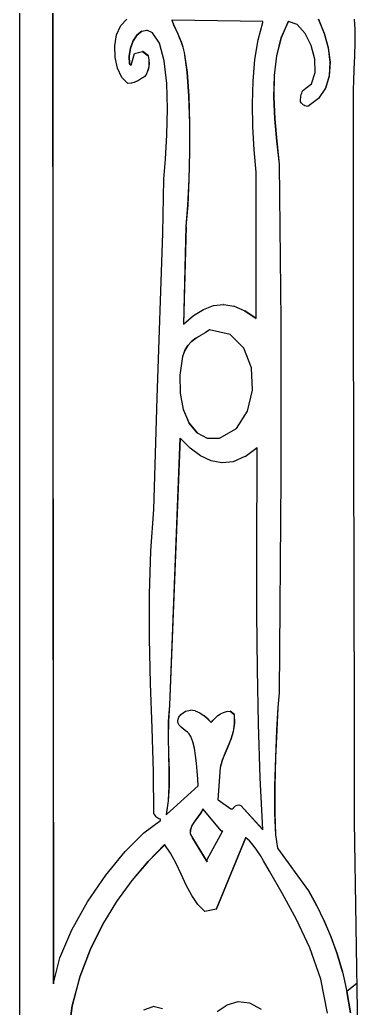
# Model space of a CAD drawing. Header units: inches. Extents: x -2812 to 9774, y -15726 to -746.
# Drawn here: x 3742.76 to 3748.88, y -9109.97 to -9092.16 of the extents above; entities that cross this region are included whole.
import ezdxf

# ---------------------------------------------------------------- set-up
doc = ezdxf.new("R2010")
doc.units = ezdxf.units.IN
doc.header["$LTSCALE"] = 17
doc.header["$MEASUREMENT"] = 0
doc.layers.add('OUTLINE', color=1, linetype='Continuous', lineweight=25)

msp = doc.modelspace()

# ---------------------------------------------------------------- linework, layer by layer
for p, q in [((3742.755, -9117.163), (3742.755, -9083.338)), ((3743.344, -9084.178), (3743.352, -9097.878)), ((3743.355, -9097.878), (3743.347, -9084.178)), ((3744.571, -9092.269), (3744.684, -9092.152)), ((3745.494, -9092.173), (3745.524, -9092.253)), ((3745.497, -9092.173), (3745.494, -9092.173)), ((3745.527, -9092.253), (3745.497, -9092.173)), ((3747.129, -9092.193), (3745.497, -9092.173)), ((3747.043, -9092.527), (3747.129, -9092.214)), ((3747.129, -9092.214), (3747.129, -9092.193)), ((3747.585, -9092.193), (3747.456, -9092.487)), ((3747.459, -9092.487), (3747.588, -9092.194)), ((3747.588, -9092.194), (3747.585, -9092.193)), ((3747.747, -9092.252), (3747.588, -9092.194)), ((3748.13, -9092.152), (3748.233, -9092.409)), ((3748.236, -9092.409), (3748.133, -9092.152)), ((3748.789, -9092.336), (3748.776, -9092.155)), ((3744.498, -9092.437), (3744.571, -9092.269)), ((3744.949, -9092.368), (3744.865, -9092.436)), ((3744.868, -9092.436), (3744.952, -9092.368)), ((3744.952, -9092.368), (3744.949, -9092.368)), ((3744.952, -9092.368), (3745.043, -9092.353)), ((3745.141, -9092.401), (3745.043, -9092.353)), ((3745.271, -9092.586), (3745.141, -9092.401)), ((3745.524, -9092.253), (3745.558, -9092.331)), ((3745.527, -9092.253), (3745.524, -9092.253)), ((3745.561, -9092.331), (3745.527, -9092.253)), ((3745.558, -9092.331), (3745.594, -9092.408)), ((3745.561, -9092.331), (3745.558, -9092.331)), ((3745.597, -9092.408), (3745.561, -9092.331)), ((3745.594, -9092.408), (3745.629, -9092.487)), ((3745.597, -9092.408), (3745.594, -9092.408)), ((3745.632, -9092.487), (3745.597, -9092.408)), ((3747.89, -9092.409), (3747.747, -9092.252)), ((3748, -9092.629), (3747.89, -9092.409)), ((3748.236, -9092.409), (3748.233, -9092.409)), ((3748.233, -9092.409), (3748.305, -9092.672)), ((3748.308, -9092.672), (3748.236, -9092.409)), ((3748.79, -9092.565), (3748.789, -9092.336)), ((3744.465, -9092.634), (3744.498, -9092.437)), ((3744.795, -9092.541), (3744.746, -9092.673)), ((3744.748, -9092.673), (3744.798, -9092.541)), ((3744.865, -9092.436), (3744.795, -9092.541)), ((3744.798, -9092.541), (3744.795, -9092.541)), ((3744.798, -9092.541), (3744.868, -9092.436)), ((3744.868, -9092.436), (3744.865, -9092.436)), ((3745.354, -9092.903), (3745.271, -9092.586)), ((3745.629, -9092.487), (3745.662, -9092.57)), ((3745.632, -9092.487), (3745.629, -9092.487)), ((3745.665, -9092.57), (3745.632, -9092.487)), ((3745.662, -9092.57), (3745.692, -9092.658)), ((3745.665, -9092.57), (3745.662, -9092.57)), ((3745.695, -9092.658), (3745.665, -9092.57)), ((3746.986, -9092.883), (3747.043, -9092.527)), ((3747.456, -9092.487), (3747.375, -9092.815)), ((3747.378, -9092.815), (3747.459, -9092.487)), ((3747.459, -9092.487), (3747.456, -9092.487)), ((3748.784, -9092.814), (3748.79, -9092.565)), ((3744.47, -9092.842), (3744.465, -9092.634)), ((3744.746, -9092.673), (3744.722, -9092.817)), ((3744.724, -9092.817), (3744.748, -9092.673)), ((3744.748, -9092.673), (3744.746, -9092.673)), ((3744.817, -9092.774), (3744.964, -9092.733)), ((3744.964, -9092.733), (3745.067, -9092.816)), ((3744.967, -9092.733), (3744.964, -9092.733)), ((3745.07, -9092.816), (3744.967, -9092.733)), ((3745.692, -9092.658), (3745.715, -9092.753)), ((3745.695, -9092.658), (3745.692, -9092.658)), ((3745.718, -9092.753), (3745.695, -9092.658)), ((3745.715, -9092.753), (3745.765, -9093.106)), ((3745.718, -9092.753), (3745.715, -9092.753)), ((3745.767, -9093.106), (3745.718, -9092.753)), ((3748.064, -9092.877), (3748, -9092.629)), ((3748.308, -9092.672), (3748.305, -9092.672)), ((3748.305, -9092.672), (3748.338, -9092.93)), ((3748.341, -9092.93), (3748.308, -9092.672)), ((3744.512, -9093.037), (3744.47, -9092.842)), ((3744.722, -9092.817), (3744.728, -9092.961)), ((3744.724, -9092.817), (3744.722, -9092.817)), ((3744.731, -9092.961), (3744.724, -9092.817)), ((3744.758, -9092.98), (3744.817, -9092.774)), ((3745.067, -9092.816), (3745.078, -9092.889)), ((3745.07, -9092.816), (3745.067, -9092.816)), ((3745.081, -9092.889), (3745.07, -9092.816)), ((3745.078, -9092.889), (3745.083, -9092.95)), ((3745.081, -9092.889), (3745.078, -9092.889)), ((3745.083, -9092.95), (3745.08, -9093.002)), ((3745.085, -9092.95), (3745.081, -9092.889)), ((3745.085, -9092.95), (3745.083, -9092.95)), ((3745.083, -9093.002), (3745.085, -9092.95)), ((3745.399, -9093.311), (3745.354, -9092.903)), ((3746.954, -9093.27), (3746.986, -9092.883)), ((3747.375, -9092.815), (3747.334, -9093.171)), ((3747.337, -9093.171), (3747.378, -9092.815)), ((3747.378, -9092.815), (3747.375, -9092.815)), ((3748.069, -9093.117), (3748.064, -9092.877)), ((3748.338, -9092.93), (3748.325, -9093.175)), ((3748.328, -9093.175), (3748.341, -9092.93)), ((3748.341, -9092.93), (3748.338, -9092.93)), ((3748.775, -9093.058), (3748.784, -9092.814)), ((3744.589, -9093.202), (3744.512, -9093.037)), ((3744.731, -9092.961), (3744.728, -9092.961)), ((3744.758, -9092.98), (3744.731, -9092.961)), ((3744.731, -9092.961), (3744.758, -9092.982)), ((3744.758, -9092.982), (3744.758, -9092.98)), ((3745.056, -9093.092), (3745.035, -9093.138)), ((3745.038, -9093.138), (3745.059, -9093.092)), ((3745.072, -9093.048), (3745.056, -9093.092)), ((3745.059, -9093.092), (3745.056, -9093.092)), ((3745.059, -9093.092), (3745.074, -9093.048)), ((3745.08, -9093.002), (3745.072, -9093.048)), ((3745.074, -9093.048), (3745.072, -9093.048)), ((3745.074, -9093.048), (3745.083, -9093.002)), ((3745.083, -9093.002), (3745.08, -9093.002)), ((3745.765, -9093.106), (3745.796, -9093.543)), ((3745.767, -9093.106), (3745.765, -9093.106)), ((3745.799, -9093.543), (3745.767, -9093.106)), ((3748.002, -9093.316), (3748.069, -9093.117)), ((3748.767, -9093.268), (3748.775, -9093.058)), ((3744.699, -9093.313), (3744.589, -9093.202)), ((3744.81, -9093.296), (3744.763, -9093.308)), ((3744.813, -9093.296), (3744.81, -9093.296)), ((3744.852, -9093.279), (3744.813, -9093.296)), ((3744.855, -9093.279), (3744.852, -9093.279)), ((3744.889, -9093.259), (3744.855, -9093.279)), ((3744.892, -9093.259), (3744.889, -9093.259)), ((3744.926, -9093.236), (3744.892, -9093.259)), ((3744.928, -9093.236), (3744.926, -9093.236)), ((3744.964, -9093.212), (3744.928, -9093.236)), ((3744.967, -9093.212), (3744.964, -9093.212)), ((3745.008, -9093.189), (3744.967, -9093.212)), ((3745.035, -9093.138), (3745.008, -9093.189)), ((3745.011, -9093.189), (3745.008, -9093.189)), ((3745.011, -9093.189), (3745.038, -9093.138)), ((3745.038, -9093.138), (3745.035, -9093.138)), ((3746.943, -9093.677), (3746.954, -9093.27)), ((3747.334, -9093.171), (3747.326, -9093.55)), ((3747.329, -9093.55), (3747.337, -9093.171)), ((3747.337, -9093.171), (3747.334, -9093.171)), ((3748.325, -9093.175), (3748.259, -9093.396)), ((3748.262, -9093.396), (3748.328, -9093.175)), ((3748.328, -9093.175), (3748.325, -9093.175)), ((3748.763, -9093.417), (3748.767, -9093.268)), ((3744.702, -9093.313), (3744.699, -9093.313)), ((3744.76, -9093.308), (3744.702, -9093.313)), ((3744.763, -9093.308), (3744.76, -9093.308)), ((3745.413, -9093.77), (3745.399, -9093.311)), ((3747.829, -9093.487), (3747.838, -9093.464)), ((3747.838, -9093.464), (3747.85, -9093.438)), ((3747.85, -9093.438), (3748.002, -9093.316)), ((3748.259, -9093.396), (3748.133, -9093.584)), ((3748.135, -9093.584), (3748.262, -9093.396)), ((3748.262, -9093.396), (3748.259, -9093.396)), ((3748.763, -9097.461), (3748.763, -9093.417)), ((3745.796, -9093.543), (3745.811, -9094.032)), ((3745.799, -9093.543), (3745.796, -9093.543)), ((3745.814, -9094.032), (3745.799, -9093.543)), ((3747.329, -9093.55), (3747.326, -9093.55)), ((3747.326, -9093.55), (3747.343, -9093.946)), ((3747.346, -9093.946), (3747.329, -9093.55)), ((3747.806, -9093.645), (3747.808, -9093.598)), ((3747.823, -9093.665), (3747.806, -9093.645)), ((3747.808, -9093.598), (3747.81, -9093.562)), ((3747.81, -9093.562), (3747.815, -9093.533)), ((3747.815, -9093.533), (3747.821, -9093.509)), ((3747.821, -9093.509), (3747.829, -9093.487)), ((3748.133, -9093.584), (3747.941, -9093.728)), ((3748.135, -9093.584), (3748.133, -9093.584)), ((3745.404, -9094.237), (3745.413, -9093.77)), ((3746.951, -9094.094), (3746.943, -9093.677)), ((3747.838, -9093.681), (3747.823, -9093.665)), ((3747.853, -9093.694), (3747.838, -9093.681)), ((3747.868, -9093.705), (3747.853, -9093.694)), ((3747.887, -9093.714), (3747.868, -9093.705)), ((3747.909, -9093.722), (3747.887, -9093.714)), ((3747.939, -9093.728), (3747.909, -9093.722)), ((3747.941, -9093.728), (3747.939, -9093.728)), ((3747.346, -9093.946), (3747.343, -9093.946)), ((3747.343, -9093.946), (3747.378, -9094.353)), ((3747.381, -9094.353), (3747.346, -9093.946)), ((3745.811, -9094.032), (3745.812, -9094.543)), ((3745.814, -9094.032), (3745.811, -9094.032)), ((3745.815, -9094.543), (3745.814, -9094.032)), ((3746.975, -9094.508), (3746.951, -9094.094)), ((3745.379, -9094.673), (3745.404, -9094.237)), ((3747.378, -9094.353), (3747.423, -9094.765)), ((3747.381, -9094.353), (3747.378, -9094.353)), ((3747.426, -9094.765), (3747.381, -9094.353)), ((3745.812, -9094.543), (3745.8, -9095.044)), ((3745.803, -9095.044), (3745.815, -9094.543)), ((3745.815, -9094.543), (3745.812, -9094.543)), ((3747.011, -9094.91), (3746.975, -9094.508)), ((3745.347, -9095.035), (3745.379, -9094.673)), ((3747.423, -9094.765), (3747.453, -9097.585)), ((3747.426, -9094.765), (3747.423, -9094.765)), ((3747.456, -9097.585), (3747.426, -9094.765)), ((3745.332, -9096.009), (3745.347, -9095.035)), ((3745.8, -9095.044), (3745.777, -9095.501)), ((3745.78, -9095.501), (3745.803, -9095.044)), ((3745.803, -9095.044), (3745.8, -9095.044)), ((3747.011, -9097.542), (3747.011, -9094.91)), ((3745.777, -9095.501), (3745.745, -9095.885)), ((3745.747, -9095.885), (3745.78, -9095.501)), ((3745.78, -9095.501), (3745.777, -9095.501)), ((3745.745, -9095.885), (3745.7, -9097.648)), ((3745.747, -9095.885), (3745.703, -9097.645)), ((3745.747, -9095.885), (3745.745, -9095.885)), ((3745.229, -9098.975), (3745.332, -9096.009)), ((3745.884, -9097.493), (3746.063, -9097.381)), ((3746.063, -9097.381), (3746.241, -9097.313)), ((3746.241, -9097.313), (3746.421, -9097.294)), ((3746.424, -9097.294), (3746.421, -9097.294)), ((3746.424, -9097.294), (3746.423, -9097.294)), ((3746.424, -9097.294), (3746.608, -9097.324)), ((3746.61, -9097.324), (3746.608, -9097.324)), ((3746.61, -9097.324), (3746.803, -9097.406)), ((3745.703, -9097.645), (3745.884, -9097.493)), ((3746.806, -9097.406), (3746.803, -9097.406)), ((3747.011, -9097.542), (3746.806, -9097.406)), ((3746.806, -9097.406), (3747.011, -9097.544)), ((3747.011, -9097.544), (3747.011, -9097.542)), ((3748.778, -9104.761), (3748.763, -9097.461)), ((3745.7, -9097.648), (3745.703, -9097.645)), ((3746.172, -9097.751), (3746.092, -9097.8)), ((3746.539, -9097.835), (3746.172, -9097.751)), ((3747.456, -9097.585), (3747.453, -9097.585)), ((3747.453, -9097.585), (3747.453, -9097.878)), ((3747.456, -9097.878), (3747.456, -9097.585)), ((3743.352, -9097.878), (3743.355, -9097.878)), ((3743.352, -9097.878), (3743.359, -9109.531)), ((3743.362, -9109.519), (3743.355, -9097.878)), ((3745.922, -9097.901), (3745.845, -9097.962)), ((3745.848, -9097.962), (3745.925, -9097.901)), ((3745.925, -9097.901), (3745.922, -9097.901)), ((3745.925, -9097.901), (3745.96, -9097.878)), ((3745.96, -9097.878), (3745.962, -9097.878)), ((3745.962, -9097.878), (3746.005, -9097.849)), ((3746.008, -9097.849), (3746.005, -9097.849)), ((3746.09, -9097.8), (3746.008, -9097.849)), ((3746.092, -9097.8), (3746.09, -9097.8)), ((3746.789, -9098.082), (3746.539, -9097.835)), ((3747.453, -9097.878), (3747.456, -9097.878)), ((3747.453, -9097.878), (3747.453, -9100.406)), ((3747.456, -9100.406), (3747.456, -9097.878)), ((3745.777, -9098.034), (3745.723, -9098.122)), ((3745.725, -9098.122), (3745.78, -9098.034)), ((3745.845, -9097.962), (3745.777, -9098.034)), ((3745.78, -9098.034), (3745.777, -9098.034)), ((3745.78, -9098.034), (3745.848, -9097.962)), ((3745.848, -9097.962), (3745.845, -9097.962)), ((3746.924, -9098.435), (3746.789, -9098.082)), ((3745.686, -9098.228), (3745.636, -9098.567)), ((3745.639, -9098.567), (3745.688, -9098.228)), ((3745.723, -9098.122), (3745.686, -9098.228)), ((3745.688, -9098.228), (3745.686, -9098.228)), ((3745.688, -9098.228), (3745.725, -9098.122)), ((3745.725, -9098.122), (3745.723, -9098.122)), ((3746.945, -9098.833), (3746.924, -9098.435)), ((3745.636, -9098.567), (3745.642, -9098.891)), ((3745.639, -9098.567), (3745.636, -9098.567)), ((3745.645, -9098.891), (3745.639, -9098.567)), ((3745.17, -9100.987), (3745.229, -9098.975)), ((3745.642, -9098.891), (3745.698, -9099.184)), ((3745.645, -9098.891), (3745.642, -9098.891)), ((3745.701, -9099.184), (3745.645, -9098.891)), ((3746.855, -9099.216), (3746.945, -9098.833)), ((3745.698, -9099.184), (3745.801, -9099.428)), ((3745.701, -9099.184), (3745.698, -9099.184)), ((3745.803, -9099.428), (3745.701, -9099.184)), ((3746.656, -9099.525), (3746.855, -9099.216)), ((3745.803, -9099.428), (3745.801, -9099.428)), ((3745.801, -9099.428), (3745.946, -9099.607)), ((3745.949, -9099.607), (3745.803, -9099.428)), ((3746.348, -9099.701), (3746.656, -9099.525)), ((3745.641, -9099.701), (3745.45, -9104.512)), ((3745.453, -9104.512), (3745.644, -9099.703)), ((3745.644, -9099.703), (3745.641, -9099.701)), ((3745.823, -9099.879), (3745.644, -9099.703)), ((3745.949, -9099.607), (3745.946, -9099.607)), ((3745.949, -9099.607), (3746.13, -9099.703)), ((3746.13, -9099.703), (3746.348, -9099.701)), ((3746.008, -9100.018), (3745.823, -9099.879)), ((3746.808, -9100.033), (3747.026, -9099.869)), ((3747.023, -9101.853), (3747.026, -9099.869)), ((3747.026, -9099.869), (3747.026, -9099.867)), ((3746.197, -9100.11), (3746.008, -9100.018)), ((3746.805, -9100.033), (3746.597, -9100.124)), ((3746.808, -9100.033), (3746.805, -9100.033)), ((3746.392, -9100.147), (3746.197, -9100.11)), ((3746.395, -9100.147), (3746.392, -9100.147)), ((3746.394, -9100.147), (3746.395, -9100.147)), ((3746.594, -9100.124), (3746.395, -9100.147)), ((3746.597, -9100.124), (3746.594, -9100.124)), ((3747.453, -9100.406), (3747.423, -9104.284)), ((3747.426, -9104.284), (3747.456, -9100.406)), ((3747.456, -9100.406), (3747.453, -9100.406)), ((3745.111, -9101.729), (3745.17, -9100.987)), ((3745.088, -9102.508), (3745.111, -9101.729)), ((3747.023, -9102.858), (3747.023, -9101.853)), ((3745.091, -9103.31), (3745.088, -9102.508)), ((3747.031, -9103.859), (3747.023, -9102.858)), ((3745.11, -9104.121), (3745.091, -9103.31)), ((3747.048, -9104.847), (3747.031, -9103.859)), ((3745.137, -9104.926), (3745.11, -9104.121)), ((3747.423, -9104.284), (3747.401, -9104.549)), ((3747.404, -9104.549), (3747.426, -9104.284)), ((3747.426, -9104.284), (3747.423, -9104.284)), ((3745.45, -9104.512), (3745.431, -9104.799)), ((3745.434, -9104.799), (3745.453, -9104.512)), ((3745.453, -9104.512), (3745.45, -9104.512)), ((3745.628, -9104.71), (3745.64, -9104.695)), ((3745.64, -9104.695), (3745.656, -9104.678)), ((3745.656, -9104.678), (3745.74, -9104.619)), ((3745.74, -9104.619), (3745.826, -9104.6)), ((3745.828, -9104.6), (3745.826, -9104.6)), ((3745.826, -9104.6), (3745.827, -9104.6)), ((3745.828, -9104.6), (3745.827, -9104.6)), ((3745.911, -9104.612), (3745.828, -9104.6)), ((3745.914, -9104.612), (3745.911, -9104.612)), ((3745.914, -9104.612), (3745.993, -9104.648)), ((3745.996, -9104.648), (3745.993, -9104.648)), ((3745.996, -9104.648), (3746.071, -9104.701)), ((3746.278, -9104.735), (3746.321, -9104.698)), ((3746.321, -9104.698), (3746.367, -9104.667)), ((3746.367, -9104.667), (3746.419, -9104.643)), ((3746.419, -9104.643), (3746.476, -9104.626)), ((3746.476, -9104.626), (3746.54, -9104.616)), ((3746.54, -9104.616), (3746.613, -9104.678)), ((3746.543, -9104.616), (3746.54, -9104.616)), ((3746.616, -9104.678), (3746.543, -9104.616)), ((3746.613, -9104.678), (3746.618, -9104.838)), ((3746.616, -9104.678), (3746.613, -9104.678)), ((3746.621, -9104.838), (3746.616, -9104.678)), ((3747.401, -9104.549), (3747.378, -9104.957)), ((3747.381, -9104.957), (3747.404, -9104.549)), ((3747.404, -9104.549), (3747.401, -9104.549)), ((3745.431, -9104.799), (3745.428, -9105.093)), ((3745.434, -9104.799), (3745.431, -9104.799)), ((3745.431, -9105.093), (3745.434, -9104.799)), ((3745.597, -9104.823), (3745.602, -9104.789)), ((3745.626, -9104.871), (3745.597, -9104.823)), ((3745.602, -9104.789), (3745.607, -9104.763)), ((3745.607, -9104.763), (3745.612, -9104.742)), ((3745.612, -9104.742), (3745.619, -9104.725)), ((3745.619, -9104.725), (3745.628, -9104.71)), ((3745.66, -9104.907), (3745.626, -9104.871)), ((3746.073, -9104.701), (3746.071, -9104.701)), ((3746.071, -9104.701), (3746.141, -9104.762)), ((3746.143, -9104.762), (3746.073, -9104.701)), ((3746.143, -9104.762), (3746.141, -9104.762)), ((3746.141, -9104.762), (3746.201, -9104.823)), ((3746.202, -9104.822), (3746.143, -9104.762)), ((3746.201, -9104.823), (3746.202, -9104.822)), ((3746.202, -9104.822), (3746.238, -9104.777)), ((3746.238, -9104.777), (3746.278, -9104.735)), ((3746.618, -9104.838), (3746.596, -9104.985)), ((3746.599, -9104.985), (3746.621, -9104.838)), ((3746.621, -9104.838), (3746.618, -9104.838)), ((3747.079, -9105.815), (3747.048, -9104.847)), ((3748.778, -9106.607), (3748.778, -9104.761)), ((3745.16, -9105.711), (3745.137, -9104.926)), ((3745.696, -9104.937), (3745.66, -9104.907)), ((3745.734, -9104.965), (3745.696, -9104.937)), ((3745.771, -9104.993), (3745.734, -9104.965)), ((3745.804, -9105.028), (3745.771, -9104.993)), ((3745.833, -9105.072), (3745.804, -9105.028)), ((3746.596, -9104.985), (3746.555, -9105.121)), ((3746.558, -9105.121), (3746.599, -9104.985)), ((3746.599, -9104.985), (3746.596, -9104.985)), ((3747.378, -9104.957), (3747.357, -9105.45)), ((3747.36, -9105.45), (3747.381, -9104.957)), ((3747.381, -9104.957), (3747.378, -9104.957)), ((3745.428, -9105.093), (3745.434, -9105.389)), ((3745.431, -9105.093), (3745.428, -9105.093)), ((3745.437, -9105.389), (3745.431, -9105.093)), ((3745.87, -9105.167), (3745.833, -9105.072)), ((3745.898, -9105.283), (3745.87, -9105.167)), ((3746.555, -9105.121), (3746.503, -9105.25)), ((3746.506, -9105.25), (3746.558, -9105.121)), ((3746.558, -9105.121), (3746.555, -9105.121)), ((3745.437, -9105.389), (3745.434, -9105.389)), ((3745.434, -9105.389), (3745.441, -9105.681)), ((3745.444, -9105.681), (3745.437, -9105.389)), ((3745.92, -9105.414), (3745.898, -9105.283)), ((3746.448, -9105.376), (3746.399, -9105.502)), ((3746.402, -9105.502), (3746.451, -9105.376)), ((3746.503, -9105.25), (3746.448, -9105.376)), ((3746.451, -9105.376), (3746.448, -9105.376)), ((3746.451, -9105.376), (3746.506, -9105.25)), ((3746.506, -9105.25), (3746.503, -9105.25)), ((3745.937, -9105.554), (3745.92, -9105.414)), ((3745.949, -9105.696), (3745.937, -9105.554)), ((3746.399, -9105.502), (3746.363, -9105.632)), ((3746.366, -9105.632), (3746.402, -9105.502)), ((3746.402, -9105.502), (3746.399, -9105.502)), ((3747.357, -9105.45), (3747.344, -9105.968)), ((3747.347, -9105.968), (3747.36, -9105.45)), ((3747.36, -9105.45), (3747.357, -9105.45)), ((3745.17, -9106.462), (3745.16, -9105.711)), ((3745.444, -9105.681), (3745.441, -9105.681)), ((3745.441, -9105.681), (3745.441, -9105.964)), ((3745.444, -9105.964), (3745.444, -9105.681)), ((3745.958, -9105.835), (3745.949, -9105.696)), ((3746.363, -9105.632), (3746.319, -9106.213)), ((3746.322, -9106.213), (3746.366, -9105.632)), ((3746.366, -9105.632), (3746.363, -9105.632)), ((3745.965, -9105.964), (3745.958, -9105.835)), ((3747.129, -9106.749), (3747.079, -9105.815)), ((3745.394, -9106.479), (3745.965, -9105.964)), ((3745.441, -9105.964), (3745.427, -9106.233)), ((3745.43, -9106.233), (3745.444, -9105.964)), ((3745.444, -9105.964), (3745.441, -9105.964)), ((3747.344, -9105.968), (3747.342, -9106.453)), ((3747.347, -9105.968), (3747.344, -9105.968)), ((3747.345, -9106.453), (3747.347, -9105.968)), ((3745.427, -9106.233), (3745.391, -9106.482)), ((3745.394, -9106.479), (3745.43, -9106.233)), ((3745.43, -9106.233), (3745.427, -9106.233)), ((3746.322, -9106.213), (3746.319, -9106.213)), ((3746.322, -9106.213), (3746.554, -9106.379)), ((3745.186, -9106.484), (3745.17, -9106.462)), ((3745.391, -9106.482), (3745.394, -9106.479)), ((3746.011, -9106.453), (3745.957, -9106.529)), ((3745.959, -9106.529), (3746.014, -9106.453)), ((3746.054, -9106.379), (3746.011, -9106.453)), ((3746.014, -9106.453), (3746.011, -9106.453)), ((3746.014, -9106.453), (3746.055, -9106.381)), ((3746.055, -9106.381), (3746.054, -9106.379)), ((3746.378, -9106.773), (3746.055, -9106.381)), ((3746.554, -9106.379), (3746.575, -9106.376)), ((3746.575, -9106.376), (3746.595, -9106.363)), ((3746.595, -9106.363), (3746.615, -9106.344)), ((3746.615, -9106.344), (3746.638, -9106.325)), ((3746.638, -9106.325), (3746.665, -9106.31)), ((3746.665, -9106.31), (3746.695, -9106.306)), ((3746.698, -9106.306), (3746.695, -9106.306)), ((3746.698, -9106.306), (3746.731, -9106.316)), ((3746.734, -9106.316), (3746.731, -9106.316)), ((3746.731, -9106.316), (3747.129, -9106.752)), ((3747.129, -9106.749), (3746.734, -9106.316)), ((3747.345, -9106.453), (3747.342, -9106.453)), ((3747.342, -9106.453), (3747.358, -9106.844)), ((3747.36, -9106.844), (3747.345, -9106.453)), ((3744.989, -9106.809), (3745.288, -9106.586)), ((3745.199, -9106.504), (3745.186, -9106.484)), ((3745.211, -9106.52), (3745.199, -9106.504)), ((3745.224, -9106.533), (3745.211, -9106.52)), ((3745.24, -9106.545), (3745.224, -9106.533)), ((3745.26, -9106.555), (3745.24, -9106.545)), ((3745.288, -9106.565), (3745.26, -9106.555)), ((3745.288, -9106.586), (3745.288, -9106.565)), ((3745.901, -9106.604), (3745.854, -9106.679)), ((3745.856, -9106.679), (3745.904, -9106.604)), ((3745.957, -9106.529), (3745.901, -9106.604)), ((3745.904, -9106.604), (3745.901, -9106.604)), ((3745.904, -9106.604), (3745.959, -9106.529)), ((3745.959, -9106.529), (3745.957, -9106.529)), ((3748.881, -9113.036), (3748.778, -9106.607)), ((3744.652, -9107.147), (3744.989, -9106.809)), ((3745.825, -9106.753), (3745.824, -9106.826)), ((3745.827, -9106.826), (3745.824, -9106.826)), ((3745.824, -9106.826), (3745.862, -9106.897)), ((3745.854, -9106.679), (3745.825, -9106.753)), ((3745.828, -9106.753), (3745.825, -9106.753)), ((3745.827, -9106.826), (3745.828, -9106.753)), ((3745.865, -9106.897), (3745.827, -9106.826)), ((3745.828, -9106.753), (3745.856, -9106.679)), ((3745.856, -9106.679), (3745.854, -9106.679)), ((3746.127, -9107.291), (3746.407, -9106.773)), ((3746.378, -9106.773), (3746.407, -9106.773)), ((3747.129, -9106.752), (3747.129, -9106.749)), ((3745.865, -9106.897), (3745.862, -9106.897)), ((3745.862, -9106.897), (3746.127, -9107.333)), ((3746.127, -9107.328), (3745.865, -9106.897)), ((3746.819, -9106.897), (3746.289, -9108.183)), ((3746.292, -9108.183), (3746.822, -9106.899)), ((3746.822, -9106.899), (3746.819, -9106.897)), ((3746.889, -9106.955), (3746.822, -9106.899)), ((3746.957, -9107.03), (3746.889, -9106.955)), ((3747.36, -9106.844), (3747.358, -9106.844)), ((3747.358, -9106.844), (3747.394, -9107.084)), ((3747.397, -9107.084), (3747.36, -9106.844)), ((3744.306, -9107.57), (3744.652, -9107.147)), ((3745.362, -9107.021), (3745.063, -9107.327)), ((3745.066, -9107.327), (3745.363, -9107.023)), ((3745.363, -9107.023), (3745.362, -9107.021)), ((3745.47, -9107.177), (3745.363, -9107.023)), ((3745.568, -9107.358), (3745.47, -9107.177)), ((3747.022, -9107.118), (3746.957, -9107.03)), ((3747.084, -9107.214), (3747.022, -9107.118)), ((3747.397, -9107.084), (3747.394, -9107.084)), ((3747.394, -9107.084), (3747.953, -9107.851)), ((3747.956, -9107.851), (3747.397, -9107.084)), ((3745.063, -9107.327), (3744.772, -9107.668)), ((3744.775, -9107.668), (3745.066, -9107.327)), ((3745.066, -9107.327), (3745.063, -9107.327)), ((3745.66, -9107.554), (3745.568, -9107.358)), ((3746.127, -9107.328), (3746.127, -9107.291)), ((3746.127, -9107.333), (3746.127, -9107.328)), ((3747.142, -9107.313), (3747.084, -9107.214)), ((3747.247, -9107.498), (3747.142, -9107.313)), ((3747.482, -9107.906), (3747.247, -9107.498)), ((3743.976, -9108.049), (3744.306, -9107.57)), ((3744.772, -9107.668), (3744.497, -9108.046)), ((3744.5, -9108.046), (3744.775, -9107.668)), ((3744.775, -9107.668), (3744.772, -9107.668)), ((3745.752, -9107.751), (3745.66, -9107.554)), ((3745.849, -9107.937), (3745.752, -9107.751)), ((3747.956, -9107.851), (3747.953, -9107.851)), ((3747.953, -9107.851), (3748.097, -9108.118)), ((3748.1, -9108.118), (3747.956, -9107.851)), ((3743.69, -9108.556), (3743.976, -9108.049)), ((3744.497, -9108.046), (3744.244, -9108.459)), ((3744.247, -9108.459), (3744.5, -9108.046)), ((3744.5, -9108.046), (3744.497, -9108.046)), ((3745.958, -9108.099), (3745.849, -9107.937)), ((3747.735, -9108.367), (3747.482, -9107.906)), ((3746.083, -9108.224), (3745.958, -9108.099)), ((3746.086, -9108.224), (3746.083, -9108.224)), ((3746.289, -9108.183), (3746.086, -9108.224)), ((3746.292, -9108.183), (3746.289, -9108.183)), ((3748.1, -9108.118), (3748.097, -9108.118)), ((3748.097, -9108.118), (3748.231, -9108.394)), ((3748.234, -9108.394), (3748.1, -9108.118)), ((3747.974, -9108.88), (3747.735, -9108.367)), ((3748.231, -9108.394), (3748.354, -9108.682)), ((3748.234, -9108.394), (3748.231, -9108.394)), ((3748.357, -9108.682), (3748.234, -9108.394)), ((3743.475, -9109.059), (3743.69, -9108.556)), ((3744.244, -9108.459), (3744.022, -9108.91)), ((3744.025, -9108.91), (3744.247, -9108.459)), ((3744.247, -9108.459), (3744.244, -9108.459)), ((3748.357, -9108.682), (3748.354, -9108.682)), ((3748.354, -9108.682), (3748.464, -9108.988)), ((3748.467, -9108.988), (3748.357, -9108.682)), ((3744.022, -9108.91), (3743.837, -9109.399)), ((3743.84, -9109.399), (3744.025, -9108.91)), ((3744.025, -9108.91), (3744.022, -9108.91)), ((3748.17, -9109.443), (3747.974, -9108.88)), ((3743.362, -9109.519), (3743.475, -9109.059)), ((3748.464, -9108.988), (3748.56, -9109.314)), ((3748.467, -9108.988), (3748.464, -9108.988)), ((3748.563, -9109.314), (3748.467, -9108.988)), ((3748.563, -9109.314), (3748.56, -9109.314)), ((3748.56, -9109.314), (3748.641, -9109.667)), ((3748.563, -9109.314), (3748.643, -9109.667)), ((3743.837, -9109.399), (3743.698, -9109.925)), ((3743.7, -9109.925), (3743.84, -9109.399)), ((3743.84, -9109.399), (3743.837, -9109.399)), ((3748.291, -9110.055), (3748.17, -9109.443)), ((3743.359, -9109.531), (3743.362, -9109.519)), ((3748.643, -9109.667), (3748.641, -9109.667)), ((3748.641, -9109.667), (3748.704, -9110.049)), ((3748.642, -9109.661), (3748.825, -9109.513)), ((3748.707, -9110.049), (3748.643, -9109.667)), ((3746.487, -9109.908), (3746.682, -9109.848)), ((3746.685, -9109.848), (3746.682, -9109.848)), ((3746.685, -9109.848), (3746.888, -9109.868)), ((3743.698, -9109.925), (3743.628, -9110.433)), ((3743.631, -9110.433), (3743.7, -9109.925)), ((3743.7, -9109.925), (3743.698, -9109.925)), ((3744.985, -9109.996), (3745.153, -9109.935)), ((3745.156, -9109.935), (3745.153, -9109.935)), ((3745.156, -9109.935), (3745.155, -9109.935)), ((3745.325, -9109.978), (3745.156, -9109.935)), ((3746.306, -9110.027), (3746.487, -9109.908)), ((3746.891, -9109.868), (3746.888, -9109.868)), ((3746.891, -9109.868), (3747.099, -9109.987))]:
    msp.add_line(p, q)
at = {"layer": 'OUTLINE'}
msp.add_line((3742.755, -9124.163), (3742.755, -9083.163), dxfattribs=at)

doc.saveas('drawing.dxf')
